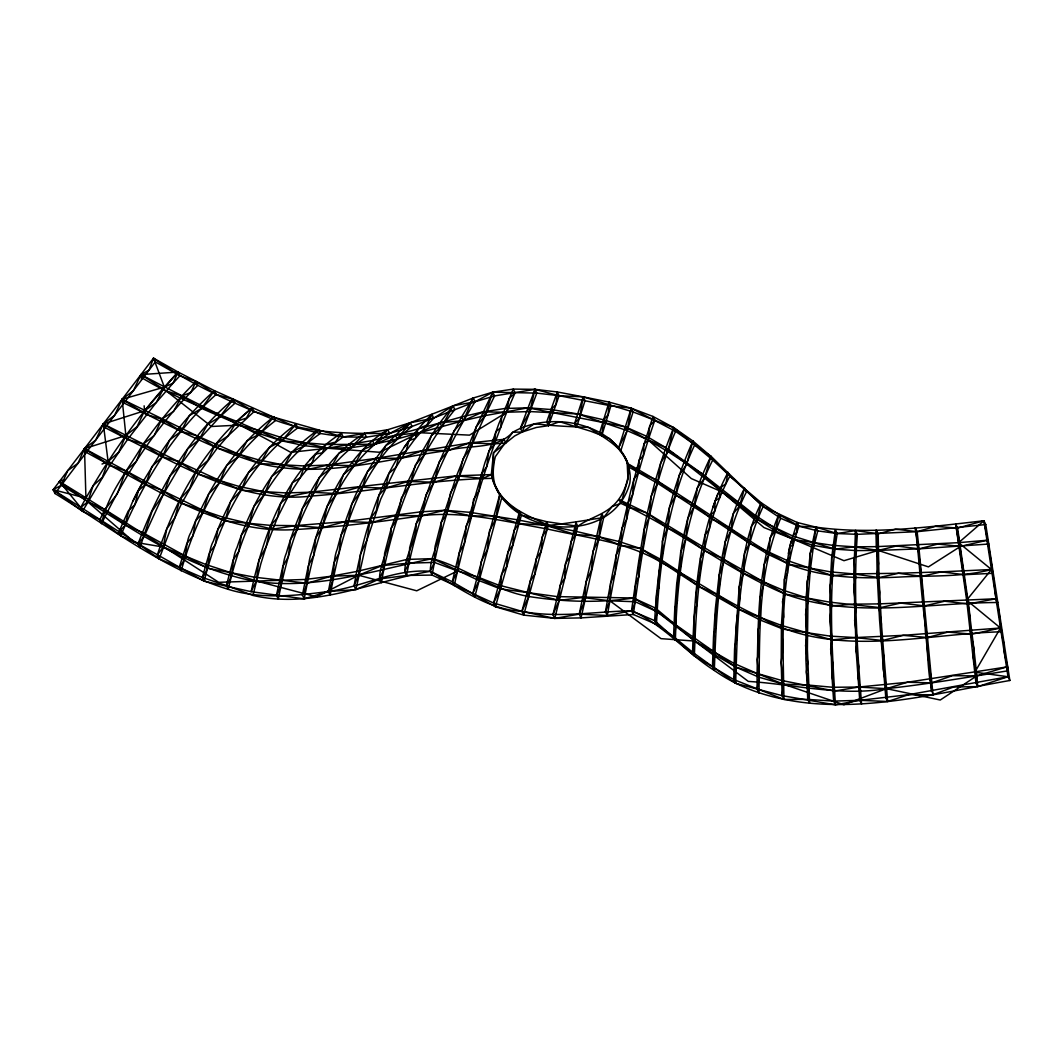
<?xml version="1.0" encoding="UTF-8"?>
<svg xmlns="http://www.w3.org/2000/svg" width="1063" height="1063" viewBox="0 0 1063 1063"><rect width="100%" height="100%" fill="white"/><g stroke="black" fill="none" stroke-linecap="round" stroke-linejoin="round"><path stroke-width="1.5" d="M1009.85 680.493L1008.016 676.746L908.586 694.697L859.728 700.318L835.478 704.849L782.116 695.654L735.609 683.323L692.545 652.164L673.557 636.564L656.482 624.38L633.349 614.494L581.036 617.895L554.766 618.4L523.714 615.105L495.411 606.774L452.307 581.793L430.263 571.336C371.651 581.315 313.598 609.617 252.981 595.426L260.78 563.988L266.175 546.634L277.35 517.827L288.033 496.7L300.244 477.712L311.791 463.468L327.524 448.241L343.203 436.959L387.809 429.691L410.212 422.729L473.234 398L492.767 392.167L536.815 393.111L559.111 395.702L583.202 396.858L633.083 411.952L673.716 427.605L712.728 460.08L763.154 506.586L797.117 522.465L815.919 527.128L817.766 530.889L814.112 545.492L810.179 553.398L806.099 597.486L805.874 658.914L807.747 699.414L809.581 703.175L807.388 649.254L807.933 601.233L810.179 571.137L810.179 553.398L815.919 527.128C871.713 534.928 928.344 526.969 983.939 520.777L985.773 524.537L1009.85 680.493C943.771 692.013 877.161 709.526 809.581 703.175C775.804 699.786 742.266 690.232 714.296 670.447C685.462 652.071 663.312 624.446 631.502 610.747C594.935 611.557 558.301 618.321 521.88 611.345C487.346 609.551 459.322 587.6 430.263 571.336C394.931 568.439 362.895 586.962 328.374 591.466C295.328 595.891 260.541 599.399 228.239 589.327C164.473 569.821 111.123 527.966 54.984 493.498L53.15 489.737L153.497 358.151L178.066 372.037L214.407 390.679L297.799 427.911L320.335 433.478L343.203 436.959L366.509 437.159L389.656 433.438L412.045 426.476L475.068 401.748L494.601 395.914L534.981 389.35L557.264 391.955L583.202 396.858L609.046 402.093L631.236 408.205L652.988 416.47L673.716 427.605L692.93 441.025L710.895 456.333L763.154 506.586L780.694 518.279L798.951 526.212L817.766 530.889L837.219 533.546L857.363 534.33L917.143 531.686L985.773 524.537M975.94 682.858L976.711 675.909L973.416 658.13L973.735 647.965L970.333 630.399L970.36 618.958L968.499 603.943L957.59 528.098L955.757 524.338L966.666 600.196L975.94 682.858L977.774 686.618L1008.016 676.746C1009.571 665.85 1002.754 655.751 1004.336 644.749C999.433 629.708 1000.921 613.816 995.978 598.761C993.094 572.585 988.989 546.528 983.939 520.777L957.59 528.098L935.453 526.358L917.143 531.686L895.538 529.148L878.171 533.839L855.516 530.57L837.219 533.546L815.919 527.128L798.951 526.212L778.86 514.519L761.321 502.839L729.829 476.171L710.895 456.333L694.764 444.772L675.563 431.352L631.236 408.205L610.893 405.84L559.111 395.702L534.981 389.35L513.256 389.098L492.767 392.167L475.068 401.748L453.011 405.827L433.744 418.184L415.354 438.355L406.079 451.018L396.034 467.242L380.78 499.012L366.894 540.203L355.906 589.633L328.374 591.466L304.244 598.841L251.147 591.679L204.149 581.209L138.084 543.804L53.15 489.737L61.255 485.273L67.78 470.55L77.984 463.335L84.509 448.626L95.75 440.042L103.324 423.951L114.565 415.367L122.139 399.276L133.38 390.692L140.954 374.601L149.059 370.123L153.497 358.151C190.742 385.085 233.461 402.997 275.729 420.416C311.924 433.797 351.441 433.571 389.656 433.438L410.212 422.729L433.744 418.184L431.91 414.437C385.151 459.123 365.114 523.913 354.059 585.886L355.906 589.633L379.451 578.963L406.558 575.442L432.11 575.083L493.577 603.027L521.88 611.345L554.766 618.4L579.189 614.135L607.279 615.53L631.502 610.747L654.649 620.633L694.378 655.924L733.776 679.563L783.949 699.414L807.747 699.414L833.631 701.102L859.728 700.318L887.618 701.487L908.586 694.697L932.995 694.737L953.591 686.99L977.774 686.618C972.977 632.047 964.261 578.378 955.757 524.338C960.341 540.775 960.354 558.487 964.606 574.711L993.294 573.276L991.46 569.516L958.64 542.662L876.43 546.661L854.386 546.834L832.967 545.385L794.34 539.659L763.952 527.554L722.016 491.89L665.93 447.736L646.384 436.189L625.336 426.888L603.691 419.819L577.78 413.945L551.166 409.534L527.966 407.82L504.885 408.484L483.027 411.913L461.541 416.935L395.449 435.179L372.515 440.52L327.524 448.241L290.731 452.346C241.553 424.868 190.769 400.844 140.954 374.601L141.459 379.531M733.776 679.563C738.639 666.102 731.689 651.938 737.058 638.637C733.789 621.031 741.708 604.634 739.223 586.896C742.997 558.168 747.821 528.829 761.321 502.839L763.154 506.586C737.244 561.397 737.868 623.941 735.609 683.323L733.776 679.563L734.56 649.307L739.223 586.896L743.462 573.223L744.552 553.145L749.521 543.193L751.541 526.092L757.215 519.249L761.321 502.839M757.135 689.369L758.902 677.197L757.069 673.437C758.397 620.154 757.281 564.32 778.86 514.519L780.694 518.279C757.401 573.17 759.859 634.611 758.969 693.116L757.135 689.369L757.069 673.437L734.108 663.432L694.79 641.069L657.266 611.823L633.402 597.991L557.318 596.622L500.394 588.875L479.028 580.584L432.508 558.646L407.023 559.417L356.73 571.469L331.125 576.239L305.333 579.455L218.686 582.311C166.014 548.003 113.116 514.226 59.422 481.512L63.979 479.639M797.117 522.465L796.625 532.43L792.493 535.911L792.918 544.987L789.689 547.033L790.181 557.158L787.032 560.467L787.51 573.143L784.428 579.322L785.172 594.058L782.488 601.445L783.683 616.992L781.411 625.416L781.212 662.515L782.116 695.654L783.949 699.414C783.099 641.733 779.325 581.501 798.951 526.212L797.117 522.465L789.689 547.033L784.428 579.322L781.411 625.416L782.966 647.832L781.212 662.515L783.418 684.187L782.116 695.654M859.728 700.318L860.472 690.804L857.721 674.939L858.705 666.355L856.087 650.118L857.243 641.321L854.639 620.553L855.928 607.916L853.788 588.331L855.569 577.674L853.735 573.914L855.516 530.57L857.363 534.33C853.151 590.882 857.15 647.646 861.562 704.065L859.728 700.318L856.087 650.118L853.735 573.914L830.681 571.907L788.866 564.214L768.695 554.594L749.521 543.193L657.532 483.24L629.03 467.175C620.42 437.464 588.517 422.941 559.643 421.732C543.459 421.121 526.863 424.031 512.751 432.256C496.049 450.194 469.474 444.4 447.908 450.499C385.842 458.565 322.647 479.293 260.103 463.561C212.387 449.29 168.525 424.855 123.972 403.023L122.139 399.276L164.366 387.118L173.017 383.238L179.899 375.797L196.044 381.551L216.241 394.426L233.169 399.422L254.057 411.607L343.203 436.959L341.369 433.212C287.329 467.361 264.102 532.151 251.147 591.679L256.263 580.956L258.934 560.228L266.175 546.634L270.693 525.401L277.35 517.827L280.698 503.184L288.033 496.7L310.476 492.196L432.256 478.43L456.559 475.812L491.332 474.603C504.779 537.054 612.408 548.282 629.841 483.001C632.392 465.063 621.496 450.127 609.298 438.394L590.563 431.179L559.643 421.732L548.521 425.665L536.27 427.485L522.265 432.003L514.585 436.003L493.511 452.904L491.332 474.603L494.056 483.413L501.802 497.55L521.428 515.223L546.608 521.681L577.807 526.265C588.557 518.372 601.99 515.449 612.062 506.52C623.277 497.046 628.618 481.592 629.03 467.175C624.18 447.138 604.143 438.195 588.716 427.432C570.579 426.648 552.454 425.957 534.437 423.725L522.265 432.003L512.751 432.256L495.345 456.665C491.691 471.268 492.182 485.552 501.802 497.55L474.683 597.061L472.849 593.313L499.955 493.803C511.702 510.147 531.088 516.937 548.442 525.428C567.044 523.488 585.248 520.392 603.718 517.508L612.062 506.52L620.965 503.384C678.008 529.228 727.251 569.781 785.172 594.058C853.469 619.211 927.095 602.668 997.812 602.508L995.978 598.761L878.583 603.904L854.094 604.169L831.638 605.91L783.338 590.297L743.462 573.223L721.843 558.181L647.34 513.177L619.131 499.637L620.965 503.384L627.994 479.254L627.197 463.428C682.938 493.896 733.35 533.241 788.866 564.214C824.263 578.365 862.837 578.923 900.348 577.01C930.803 575.442 961.709 577.382 991.46 569.516L966.666 600.196L968.499 603.943L995.978 598.761M833.631 701.102L834.495 691.016L831.877 674.806L833.033 665.837L830.628 649.148L832.023 639.899L829.844 618.759L831.638 605.91L829.791 602.163L830.083 586.151L831.678 557.61L835.385 529.799L837.219 533.546C828.037 590.178 831.837 647.885 835.478 704.849L833.631 701.102L831.877 674.806L829.791 602.163L785.172 594.058L721.843 558.181L704.384 550.594L683.801 535.486L667.444 527.886L647.34 513.177L629.535 507.144L619.131 499.637M712.462 666.687C717.512 653.599 710.536 639.647 716.156 626.745C713.007 609.258 721.339 593.207 719.053 575.601C723.504 545.532 730.002 515.17 744.578 488.209L746.412 491.956C718.468 546.82 716.661 610.149 714.296 670.447L712.462 666.687L713.512 637.136L715.372 608.647L719.053 575.601L723.69 561.928L725.258 541.599L730.719 531.261L733.311 513.562L739.569 505.961L744.578 488.209M758.902 677.197L735.941 667.179L657.266 611.823L635.249 601.751L609.896 600.808L582.697 597.499L559.151 600.382L498.547 585.115L477.194 576.837L457.555 570.977L434.342 562.407L408.87 563.177L381.923 565.622L358.576 575.229L316.615 596.861L256.263 580.956L205.823 564.506L163.157 547.02L134.151 542.143L87.777 501.816L59.422 481.512L61.255 485.273C116.585 517.747 168.951 558.314 231.614 575.668C298.73 596.223 366.695 571.708 432.508 558.646C466.072 567.961 494.162 590.629 528.749 596.489C563.31 601.897 598.735 603.226 633.402 597.991L655.419 608.063L694.79 641.069L748.299 681.396C794.367 684.32 840.076 696.491 886.449 688.665C927.295 684.24 967.795 677.264 1008.349 670.74L1006.502 666.993L907.337 682.273L886.449 688.665L843.916 704.742L783.418 684.187L758.902 677.197L757.175 659.525L759.288 649.068L757.946 630.877L760.523 620.141L760.085 597.871L763.752 584.358L764.257 564.426L768.695 554.594L770.144 537.586L775.339 530.809L778.86 514.519M692.545 652.164C694.644 591.267 698.75 527.261 727.996 472.424L729.829 476.171C700.597 531.022 696.491 595.014 694.378 655.924L692.545 652.164C697.607 636.671 690.724 620.221 696.996 604.86C693.847 588.49 702.244 574.326 700.477 558.221L704.384 550.594L705.008 535.367L709.433 528.617L710.283 515.316L714.575 511.423L715.2 500.66L719.531 497.922L720.183 488.13L725.936 483.545L727.996 472.424M831.638 605.91L830.083 586.151L832.515 575.654L831.678 557.61L834.8 549.133L835.385 529.799M552.919 614.653L559.151 600.382L560.028 585.607L564.586 578.365L565.463 563.629L570.047 556.427L570.964 541.758L575.561 534.609L575.96 522.504L577.807 526.265L554.766 618.4L552.919 614.653L575.96 522.504M673.557 636.564C678.779 624.951 671.617 612.235 677.423 600.821C674.367 584.278 682.818 569.383 680.665 552.654C685.927 519.276 696.013 486.695 710.895 456.333L712.728 460.08C684.599 515.741 676.945 578.737 675.39 640.311L673.557 636.564L674.713 610.069L676.693 583.959L680.665 552.654L685.648 539.247L687.761 518.452L693.94 507.038L697.408 487.758L704.61 477.978L710.895 456.333M654.649 620.633C660.362 610.016 653.041 597.831 659.126 587.334C656.23 571.402 664.681 557.251 662.475 541.107C667.976 506.533 678.659 472.955 692.93 441.025L694.764 444.772C668.295 500.872 659.246 562.965 656.482 624.38L654.649 620.633L656.283 595.905L662.475 541.107L667.444 527.886L669.544 507.038L675.749 495.119L679.244 475.227L686.552 464.398L692.93 441.025M915.309 527.939C920.744 563.071 923.202 598.23 925.541 633.761C928.398 653.944 927.454 675.257 932.995 694.737L919.017 548.867L917.143 531.686L915.309 527.939C920.053 564.387 921.05 601.286 927.374 637.508C925.966 655.459 932.264 672.999 931.161 690.99M605.432 611.77L609.896 600.808L610.64 583.042L618.985 541.519L630.665 491.438L641.56 451.895L652.988 416.47L654.835 420.217C632.817 483.638 618.958 549.531 607.279 615.53L605.432 611.77L608.049 597.061L610.64 583.042L615.171 572.851L616.115 555.258L620.832 545.279L621.802 528.643L626.545 519.674L627.688 503.397L632.512 495.185L633.707 479.719L638.664 472.038L639.182 460.013L643.394 455.655L643.952 443.962L648.217 439.949L649.666 426.13L654.835 420.217M430.263 571.336L434.342 562.407L435.086 546.435L441.331 522.172L456.559 475.812L476.211 426.914L492.767 392.167L494.601 395.914C466.604 452.692 442.899 512.459 432.11 575.083L430.263 571.336C430.595 553.717 441.663 539.552 441.331 522.172L446.712 513.987L450.566 492.714L458.392 479.572L462.937 458.964L471.201 446.752L476.211 426.914L484.861 415.673L492.767 392.167M404.724 571.681L408.87 563.177L409.68 547.618L416.204 523.78L432.256 478.43L446.075 446.752L461.541 416.935L473.234 398L475.068 401.748C441.743 454.632 418.118 513.974 406.558 575.442L404.724 571.681C405.136 554.394 416.47 540.841 416.204 523.78L421.785 515.714L425.957 494.787L434.089 482.19L439.178 461.927L447.908 450.499L453.835 431.073L463.375 420.682L473.234 398M493.577 603.027L500.394 588.875L501.616 574.166L506.533 566.991L507.782 552.335L512.725 545.213L514 530.596L518.97 523.528L519.594 511.476L521.428 515.223L495.411 606.774L493.577 603.027L519.594 511.476M379.451 578.963L383.77 569.383L384.633 553.252L391.29 528.072L407.979 481.473L422.795 450.553L431.405 435.671L439.909 422.755L453.011 405.827L454.844 409.587C414.49 458.817 392.592 520.697 381.285 582.71L379.451 578.963C379.996 560.746 391.37 546.063 391.29 528.072L397.044 519.249L401.389 497.962L409.813 485.22L415.367 465.102L424.629 454.3L431.405 435.671L441.756 426.502L453.011 405.827M885.785 697.74L886.449 688.665L883.233 669.039L883.765 656.682L880.696 636.737L881.413 623.848L878.995 577.621L878.171 533.839L876.324 530.078L877.148 573.874L879.566 620.088L885.785 697.74L887.618 701.487L881.413 623.848L878.583 603.904L879.619 592.131L877.148 573.874L878.543 563.363L876.43 546.661L876.324 530.078L878.171 541.785L876.43 546.661M328.374 591.466C336.107 578.458 331.722 562.912 337.223 549.146C341.157 533.692 346.126 518.545 351.933 503.703C364.489 472.61 382.853 442.886 410.212 422.729L412.045 426.476C359.905 466.272 341.21 533.467 330.208 595.227L328.374 591.466L333.941 562.805L339.057 552.893L340.997 535.34L347.163 525.335L351.933 503.703L361.061 490.92L367.506 471.534L377.724 462.126L385.789 445.517L397.283 438.926L463.375 420.682L484.861 415.673L527.966 407.82L625.336 426.888L667.763 451.483L702.776 474.231L755.368 515.489L773.492 527.049L794.34 539.659L843.969 560.693L878.264 550.408L896.654 545.957L919.017 548.867L988.789 544.03L986.942 540.27L958.64 542.662L983.939 520.777L1008.016 676.746L974.864 672.148L1000.482 628.007L966.666 600.196M631.502 610.747C638.863 600.462 631.568 587.268 638.81 576.957C636.511 560.772 645.879 546.98 643.846 530.557C650.37 495.358 660.043 460.704 673.716 427.605L675.563 431.352C650.715 489.458 641.999 552.401 633.349 614.494L631.502 610.747L638.783 560.839L643.846 530.557L649.174 516.924L651.34 495.863L657.532 483.24L660.694 463.043L667.763 451.483L673.716 427.605M302.397 595.094C310.316 581.833 306.064 565.968 311.738 551.963C315.857 536.377 321.053 521.109 327.191 506.201C340.04 475.958 359.081 446.912 387.809 429.691L389.656 433.438C333.968 468.849 315.751 537.785 304.244 598.841L302.397 595.094L308.31 565.822L313.585 555.71L315.724 537.944L322.142 527.74L327.191 506.201L336.665 493.564L343.469 474.59L354.032 465.74L375.89 458.379L469.354 442.992L504.008 439.298L505.842 443.058L494.574 443.816L469.354 442.992L447.908 450.499L422.795 450.553L401.376 458.206L375.89 458.379L328.427 464.969L304.536 465.979L260.103 463.561L197.16 435.91L122.139 399.276L125.872 435.538L127.706 439.285C185.454 467.986 244.995 504.234 312.323 495.956C372.741 491.544 432.508 479.2 493.166 478.363L493.511 452.904L504.008 439.298M609.046 402.093L608.195 414.636L601.645 436.069L599.811 432.322L609.046 402.093L610.893 405.84L608.195 414.636L603.691 419.819L601.645 436.069M276.46 595.227C284.671 582.431 280.473 566.712 286.385 553.066C290.717 537.772 296.178 522.823 302.543 508.26C316.017 478.403 335.842 450.141 364.662 433.412L366.509 437.159C310.728 471.148 290.544 538.596 278.293 598.987L276.46 595.227L282.758 566.619L288.232 556.813L290.571 539.34L297.202 529.414L302.543 508.26L312.323 495.956L319.418 477.314L330.261 468.73L339.017 453.157L351.056 447.722L374.362 444.268L397.283 438.926L410.212 422.729M579.189 614.135L584.53 601.246L586.085 581.979L601.871 513.761L603.718 517.508L581.036 617.895L579.189 614.135L586.085 581.979L591.4 570.3L593.101 551.192L598.535 539.685L601.871 513.761M521.88 611.345L528.749 596.489L529.999 581.474L534.928 573.98L536.177 558.979L541.107 551.484L542.356 536.47L547.286 528.975L548.442 525.428L546.608 521.681L521.88 611.345L523.714 615.105L547.286 528.975L546.608 521.681M452.307 581.793L457.555 570.977L459.083 553.358L462.578 539.579L484.874 462.883L498.76 423.938L513.256 389.098L515.09 392.858C487.505 454.512 469.434 519.913 454.153 585.54L452.307 581.793L455.721 567.217L459.083 553.358L464.411 543.326L466.165 525.893L471.72 516.073L473.513 499.597L479.081 490.8L481.074 474.683L486.721 466.644L488.767 451.337L494.574 443.816L495.73 431.923L500.593 427.685L501.816 416.125L506.719 412.231L529.812 411.567L577.78 413.945L627.17 430.635L665.93 447.736L702.776 474.231L722.016 491.89L739.569 505.961L757.215 519.249L775.339 530.809L794.34 539.659L814.112 545.492L834.8 549.133L856.233 550.594L878.264 550.408L919.017 548.867L937.872 544.043L960.474 546.422L986.942 540.27M807.747 699.414L808.757 688.704L806.339 672.082L807.707 662.661L805.555 645.507L807.255 635.767L805.568 614.268L807.933 601.233L807.043 581.381L810.179 571.137L815.919 527.128M59.422 481.512L80.668 507.529L82.502 511.29L109.941 465.288L127.706 439.285L156.248 402.518L164.366 387.118L153.497 358.151L155.331 361.898L179.899 375.797L178.066 372.037C142.349 410.079 111.668 452.718 85.93 498.069L53.15 489.737L82.502 511.29L99.802 519.794L120.77 535.672L138.084 543.804L159.144 558.832L202.302 577.461L226.406 585.567C235.096 574.472 230.764 559.683 237.022 547.511C241.7 533.374 247.453 519.621 254.004 506.254C269.112 476.158 290.624 448.945 318.488 429.718L320.335 433.478C268.487 469.089 241.806 529.812 228.239 589.327L226.406 585.567L233.169 559.829L238.869 551.272L241.434 535.034L248.277 526.291L254.004 506.254L264.169 494.747L271.676 476.543L282.971 467.879L292.086 451.934L304.523 445.703L318.488 429.718M557.264 391.955L556.042 404.418L548.521 425.665L546.688 421.918L557.264 391.955L559.111 395.702L556.042 404.418L551.166 409.534L548.521 425.665M202.302 577.461C211.285 567.137 206.913 552.64 213.397 541.094C218.247 527.487 224.134 514.279 230.724 501.43C246.55 471.334 268.54 444.4 295.966 424.15L297.799 427.911C247.745 464.332 218.832 522.345 204.149 581.209L202.302 577.461L209.371 552.893L215.231 544.841L217.915 529.161L224.838 520.99L230.724 501.43L241.049 490.256L248.649 472.291L260.103 463.561L269.298 447.483L281.881 440.853L295.966 424.15M472.849 593.313L479.028 580.584L481.273 561.45L487.213 549.89L489.512 530.902L495.544 519.528L499.955 493.803M179.341 567.071C188.669 557.517 184.311 543.18 191.021 532.204C196.07 519.116 202.063 506.426 208.667 494.043C224.971 464.225 246.975 437.491 273.882 416.669L275.729 420.416C227.349 457.316 197.373 513.11 181.175 570.831L179.341 567.071L186.822 543.552L192.855 535.951L195.685 520.777L202.674 513.137L208.667 494.043L219.084 483.2L226.645 465.501L238.152 456.758L247.254 440.68L259.864 433.81L273.882 416.669M431.91 414.437L426.901 424.987L418.078 428.974L415.354 438.355L408.91 440.68L406.079 451.018L399.529 454.459L396.034 467.242L388.872 473.46L385.457 488.143L378.933 495.252L376.329 510.519L370.336 518.744L366.894 540.203L360.53 554.129L358.576 575.229L354.059 585.886M122.139 399.276L146.468 414.49L161.749 419.181L181.082 431.312L197.16 435.91L217.317 448.041L258.269 459.801L306.37 469.726L328.427 464.969L354.032 465.74L362.51 449.915L395.449 435.179L419.912 432.721L469.527 435.139L506.719 412.231L509.057 398.598L515.09 392.858M583.202 396.858L579.614 417.706L576.425 427.339L574.578 423.592L583.202 396.858L585.049 400.605L579.614 417.706L574.578 423.592M618.799 447.51L627.17 430.635L631.236 408.205L633.083 411.952L620.633 451.257L618.799 447.51L631.236 408.205M118.936 531.925L125.434 524.936C129.965 498.255 147.239 475.852 160.633 452.918C175.927 430.077 193.865 408.976 214.407 390.679L216.241 394.426C173.083 432.561 142.88 482.987 120.77 535.672L118.936 531.925L123.587 521.189L128.251 510.997L134.988 504.566L138.296 490.681L145.565 484.396L151.929 466.551L162.466 456.678L169.761 439.883L181.082 431.312L189.373 415.62L201.532 408.365L214.407 390.679M101.636 523.541C107.562 494.003 128.145 469.78 143.106 444.228C158.958 421.905 176.365 400.631 196.044 381.551L197.877 385.311C157.151 424.615 126.191 472.822 101.636 523.541L99.802 519.794L104.759 509.682L117.129 494.136L125.819 471.082L136.303 461.408L143.106 444.228L154.268 435.458L161.749 419.181L173.628 411.328L181.826 395.981L190.769 392.526L196.044 381.551M788.334 553.411L791.085 541.226M520.432 428.243L529.812 411.567L534.981 389.35L536.815 393.111L522.265 432.003L520.432 428.243L534.981 389.35M855.516 530.57L856.233 550.594L853.934 559.497L855.569 577.674M178.066 372.037L144.621 410.73L136.994 426.741L125.872 435.538L118.711 452.174L108.107 461.541L102.327 477.314L93.106 485.738L87.777 501.816L80.668 507.529L85.93 498.069L84.509 448.626L161.749 490.163L224.838 520.99L270.693 525.401L295.368 525.654L345.329 521.574L419.951 511.954L444.879 510.227L469.886 512.326L517.136 519.767L573.714 530.849L618.985 541.519L640.697 548.574L698.829 586.47L739.091 609.391L781.411 625.416L832.023 639.899L855.409 637.574L903.125 635.342L1000.482 628.007L1002.329 631.754C921.754 633.761 832.781 659.751 758.69 616.394C724.846 601.246 694.724 579.308 661.731 562.699C627.223 541.745 585.926 537.825 547.286 528.975C505.922 521.813 464.053 510.639 421.785 515.714C380.448 521.774 338.938 527.062 297.202 529.414C228.08 534.928 168.22 496.461 109.941 465.288L108.107 461.541L103.324 423.951L144.621 410.73L156.248 402.518L173.017 383.238L178.066 372.037L140.954 374.601L142.787 378.348C172.618 396.193 204.548 409.029 236.743 421.386L246.364 418.051L252.21 407.86L236.743 421.386L227.974 435.95L215.483 444.294L207.71 460.545L196.522 470.324L189.746 488.395L179.886 499.49L174.85 517.854L159.144 558.832L157.311 555.072C175.355 498.959 205.704 445.145 252.21 407.86L254.057 411.607L227.974 435.95L217.317 448.041L198.369 474.085L181.733 503.251L174.85 517.854L166.811 528.736L163.157 547.02L157.311 555.072M491.332 474.603L482.908 478.43L456.559 475.812L434.089 482.19L407.979 481.473L385.457 488.143L359.214 487.16L336.665 493.564L310.476 492.196L286.199 492.94L241.049 490.256L178.438 461.621L162.466 456.678L143.106 444.228L127.706 439.285L105.157 427.698L103.324 423.951L178.438 461.621L198.369 474.085L239.215 486.509L288.033 496.7L292.272 482.947L300.244 477.712L304.536 465.979L311.791 463.468L315.286 454.127L322.368 452.838L325.69 444.493L335.483 442.115L341.369 433.212M138.084 543.804L144.262 536.23L163.582 493.91L170.093 475.892L180.285 465.381L199.007 439.657L219.868 416.802L233.169 399.422L235.003 403.183L219.868 416.802L207.591 424.482L199.007 439.657L187.806 448.772L180.285 465.381L163.582 493.91L152.089 511.316L139.917 547.551L138.084 543.804C158.56 489.525 188.071 437.026 233.169 399.422M712.728 507.676L717.684 494.175M133.141 500.819L143.718 480.649L145.565 484.396L161.749 490.163L181.733 503.251L223.004 517.229L272.54 529.148L295.368 525.654L322.142 527.74L345.329 521.574L372.183 522.504L395.21 515.502L421.785 515.714L444.879 510.227L471.72 516.073L493.71 515.768L518.97 523.528L545.452 525.228L575.561 534.609L596.702 535.938L620.832 545.279L640.697 548.574L659.884 558.952L678.101 570.897L698.829 586.47L716.741 594.323L739.091 609.391L760.523 620.141L783.245 629.163L830.19 636.139L855.409 637.574L882.542 640.497L903.125 635.342L927.374 637.508L947.944 632.086L972.167 634.146L1000.482 628.007M404.246 447.257L413.52 434.608M54.984 493.498L155.331 361.898M140.954 374.601L166.2 390.878L181.826 395.981L201.532 408.365L259.864 433.81L281.881 440.853L325.69 444.493L374.362 444.268L387.809 429.691M236.743 421.386L281.881 440.853L304.523 445.703L327.524 448.241L351.056 447.722L364.662 433.412M309.958 459.721L320.521 449.078M1006.502 666.993L976.711 675.909L940.263 700.012L886.449 688.665L858.638 687.057L832.648 687.269L806.923 684.944L783.418 684.187L757.069 673.437L735.941 667.179L714.748 654.768L694.79 641.069L661.013 638.65L609.896 600.808M960.474 546.422L928.424 566.898L878.264 550.408L854.386 546.834L834.8 549.133L792.493 535.911L757.215 519.249L737.735 502.201L722.016 491.89L691.322 478.576L648.217 439.949M506.719 412.231L483.027 411.913L463.375 420.682L439.909 422.755L379.491 452.267L327.524 448.241L280.047 437.106L258.03 430.05L238.59 425.134L211.444 426.489L166.2 390.878M457.555 570.977L416.736 590.802L358.576 575.229L331.125 576.239L307.167 583.215L254.429 577.196L207.657 568.267L142.429 532.483L125.434 524.936L104.759 509.682L87.777 501.816M102.021 464.039L108.107 461.541M757.069 673.437L781.584 680.44L834.495 691.016L858.638 687.057L907.337 682.273L931.746 682.845L952.408 675.683L976.711 675.909M145.565 484.396L125.819 471.082L109.941 465.288L86.342 452.373L84.509 448.626L125.872 435.538M829.791 602.163L880.416 607.651L900.627 603.053L924.504 605.91L944.688 601.206L968.499 603.943M627.197 463.428L638.664 472.038L655.698 479.493L675.749 495.119L692.093 503.291L712.117 519.063L728.873 527.5L749.521 543.193L787.032 560.467L832.515 575.654L853.735 573.914L898.514 573.263L921.767 576.372L941.353 571.854L991.46 569.516M853.735 573.914L878.995 577.621L898.514 573.263L941.353 571.854L964.606 574.711M226.406 585.567L252.981 595.426M103.324 423.951L127.706 439.285M84.509 448.626L109.941 465.288M970.333 630.399L972.167 634.146M917.183 545.12L919.017 548.867M919.933 572.612L921.767 576.372M922.671 602.163L924.504 605.91M925.541 633.761L927.374 637.508M929.912 679.084L931.746 682.845M877.148 573.874L878.995 577.621M854.386 546.834L856.233 550.594M878.583 603.904L880.416 607.651M880.696 636.737L882.542 640.497M832.967 545.385L834.8 549.133M854.094 604.169L855.928 607.916M830.681 571.907L832.515 575.654M812.265 541.745L814.112 545.492M855.409 637.574L857.243 641.321M808.332 567.376L810.179 571.137M858.638 687.057L860.472 690.804M830.19 636.139L832.023 639.899M773.492 527.049L775.339 530.809M806.099 597.486L807.933 601.233M787.032 560.467L788.866 564.214M755.368 515.489L757.215 519.249M766.861 550.833L768.695 554.594M832.648 687.269L834.495 691.016M805.422 632.007L807.255 635.767M783.338 590.297L785.172 594.058M737.735 502.201L739.569 505.961M747.688 539.446L749.521 543.193M761.919 580.611L763.752 584.358M781.411 625.416L783.245 629.163M806.923 684.944L808.757 688.704M702.776 474.231L704.61 477.978M728.873 527.5L730.719 531.261M741.615 569.476L743.462 573.223M684.705 460.638L686.552 464.398M710.283 515.316L712.117 519.063M758.69 616.394L760.523 620.141M721.843 558.181L723.69 561.928M665.93 447.736L667.763 451.483M692.093 503.291L693.94 507.038M737.257 605.644L739.091 609.391M702.55 546.847L704.384 550.594M673.902 491.372L675.749 495.119M716.741 594.323L718.575 598.07M683.801 535.486L685.648 539.247M655.698 479.493L657.532 483.24M625.336 426.888L627.17 430.635M696.996 582.723L698.829 586.47M734.108 663.432L735.941 667.179M665.611 524.125L667.444 527.886M636.83 468.278L638.664 472.038M678.101 570.897L679.935 574.645M603.691 419.819L605.525 423.566M647.34 513.177L649.174 516.924M712.914 651.008L714.748 654.768M659.884 558.952L661.731 562.699M627.688 503.397L629.535 507.144M640.697 548.574L642.544 552.335M674.062 622.838L675.895 626.599M655.419 608.063L657.266 611.823M618.985 541.519L620.832 545.279M551.166 409.534L552.999 413.281M633.402 597.991L635.249 601.751M596.702 535.938L598.535 539.685M527.966 407.82L529.812 411.567M573.714 530.849L575.561 534.609M582.697 597.499L584.53 601.246M545.452 525.228L547.286 528.975M483.027 411.913L484.861 415.673M492.74 440.069L494.574 443.816M557.318 596.622L559.151 600.382M517.136 519.767L518.97 523.528M461.541 416.935L463.375 420.682M469.354 442.992L471.201 446.752M481.074 474.683L482.908 478.43M493.71 515.768L495.544 519.528M526.916 592.729L528.749 596.489M439.909 422.755L441.756 426.502M446.075 446.752L447.908 450.499M456.559 475.812L458.392 479.572M469.886 512.326L471.72 516.073M498.547 585.115L500.394 588.875M422.795 450.553L424.629 454.3M432.256 478.43L434.089 482.19M444.879 510.227L446.712 513.987M477.194 576.837L479.028 580.584M395.449 435.179L397.283 438.926M399.529 454.459L401.376 458.206M407.979 481.473L409.813 485.22M419.951 511.954L421.785 515.714M432.508 558.646L434.342 562.407M372.515 440.52L374.362 444.268M375.89 458.379L377.724 462.126M383.623 484.383L385.457 488.143M395.21 515.502L397.044 519.249M407.023 559.417L408.87 563.177M349.222 443.962L351.056 447.722M352.198 461.993L354.032 465.74M359.214 487.16L361.061 490.92M370.336 518.744L372.183 522.504M381.923 565.622L383.77 569.383M328.427 464.969L330.261 468.73M334.832 489.804L336.665 493.564M345.329 521.574L347.163 525.335M302.689 441.942L304.523 445.703M304.536 465.979L306.37 469.726M310.476 492.196L312.323 495.956M280.047 437.106L281.881 440.853M320.295 523.993L322.142 527.74M281.124 464.132L282.971 467.879M331.125 576.239L332.958 579.999M258.03 430.05L259.864 433.81M286.199 492.94L288.033 496.7M295.368 525.654L297.202 529.414M258.269 459.801L260.103 463.561M262.335 490.986L264.169 494.747M305.333 579.455L307.167 583.215M218.021 413.055L219.868 416.802M236.318 452.997L238.152 456.758M270.693 525.401L272.54 529.148M199.698 404.604L201.532 408.365M239.215 486.509L241.049 490.256M215.483 444.294L217.317 448.041M279.609 579.933L281.443 583.693M246.443 522.544L248.277 526.291M181.826 395.981L183.66 399.728M197.16 435.91L199.007 439.657M217.237 479.44L219.084 483.2M179.248 427.565L181.082 431.312M223.004 517.229L224.838 520.99M196.522 470.324L198.369 474.085M161.749 419.181L163.582 422.928M178.438 461.621L180.285 465.381M200.827 509.376L202.674 513.137M229.767 571.921L231.614 575.668M146.468 414.49L144.621 410.73L144.13 405.8M160.633 452.918L162.466 456.678M179.886 499.49L181.733 503.251M205.823 564.506L207.657 568.267M143.106 444.228L144.94 447.975M161.749 490.163L163.582 493.91M183.062 554.753L184.896 558.5M125.819 471.082L127.666 474.842M123.587 521.189L125.434 524.936"/></g></svg>
